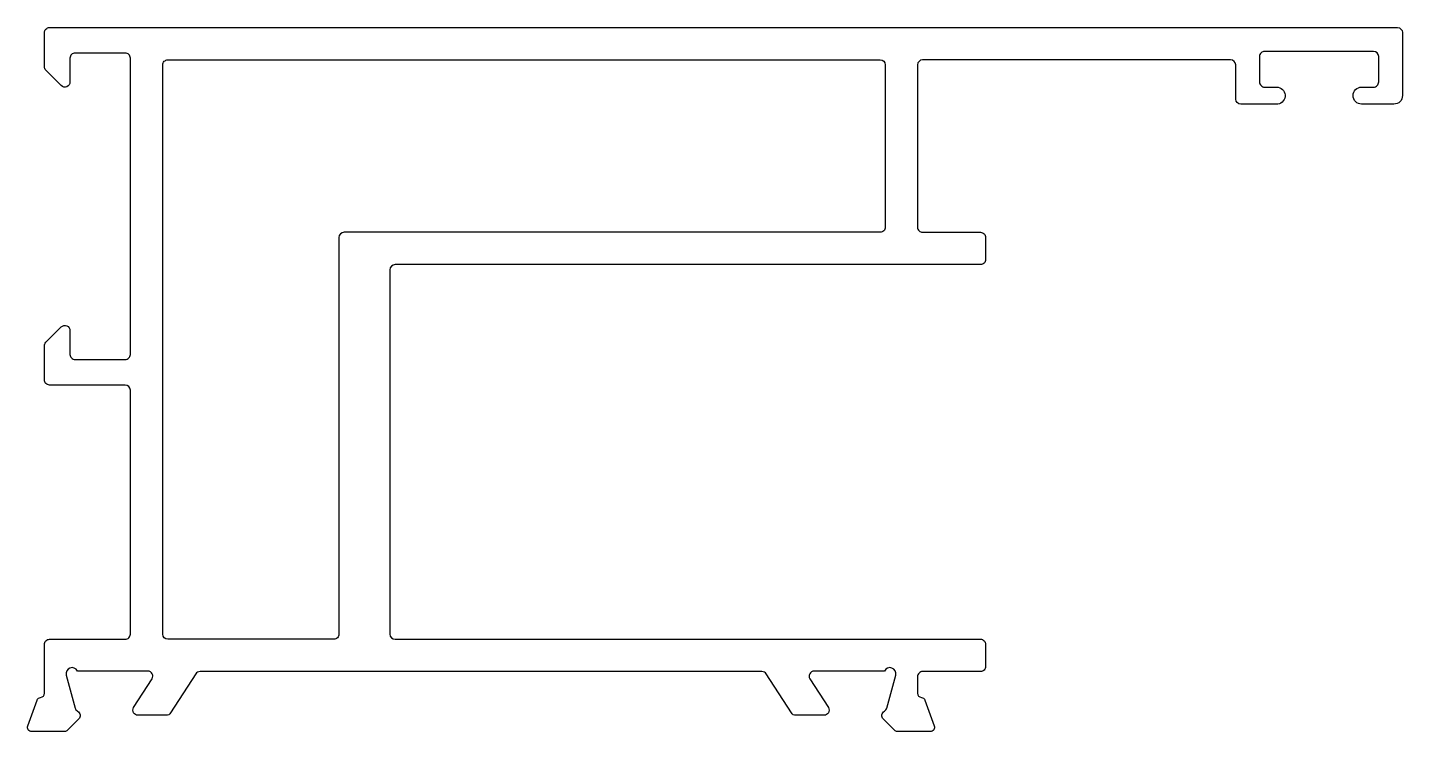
# Model space of a CAD drawing. Extents: x 450.3 to 531.1, y 711 to 752.3.
import ezdxf

# ---------------------------------------------------------------- set-up
doc = ezdxf.new("R2010")
doc.units = 0
doc.layers.get('0').update_dxf_attribs({"linetype": 'CONTINUOUS'})

msp = doc.modelspace()

# ---------------------------------------------------------------- linework, layer by layer
for points in [[(496.273, 714.073), (497.359, 712.385, -0.585524), (497.103, 711.929), (495.438, 711.929, -0.255082), (495.186, 712.067), (493.71, 714.361, 0.255082), (493.457, 714.499), (460.439, 714.499, 0.255082), (460.186, 714.361), (458.71, 712.067, -0.255082), (458.458, 711.929), (456.793, 711.929, -0.585524), (456.537, 712.385), (457.622, 714.073, 0.569007), (457.381, 714.529), (453.235, 714.529, 0.91331), (452.581, 714.288), (453.099, 712.357, 0.203621), (453.24, 712.174, -0.498784), (453.304, 711.701), (452.655, 711.052, -0.198912), (452.478, 710.979), (450.551, 710.979, -0.520567), (450.316, 711.314), (450.863, 712.817, -0.287078), (451.072, 712.98, 0.384217), (451.296, 713.229), (451.296, 716.098, -0.414216), (451.596, 716.398), (456.046, 716.398, 0.414217), (456.346, 716.696), (456.346, 731.03, 0.414213), (456.046, 731.33), (451.596, 731.33, -0.414319), (451.296, 731.631), (451.297, 733.631, -0.198912), (451.385, 733.843), (452.284, 734.743, -0.668179), (452.796, 734.53), (452.796, 733.13, 0.414214), (453.096, 732.83), (456.046, 732.83, 0.414214), (456.346, 733.13), (456.346, 750.53, 0.414214), (456.046, 750.83), (453.096, 750.83, 0.414214), (452.796, 750.53), (452.796, 749.13, -0.668179), (452.284, 748.918), (451.385, 749.818, -0.198912), (451.297, 750.03), (451.296, 752.03, -0.41433), (451.596, 752.33), (530.796, 752.33, -0.414151), (531.096, 752.031), (531.096, 748.33, -0.414244), (530.596, 747.83), (528.697, 747.83, -1), (528.697, 748.83), (529.397, 748.83, 0.414215), (529.697, 749.13), (529.697, 750.63, 0.414212), (529.397, 750.93), (522.997, 750.93, 0.414214), (522.697, 750.63), (522.697, 749.13, 0.414214), (522.997, 748.83), (523.698, 748.83, -0.915969), (523.778, 747.83), (521.599, 747.83, -0.413953), (521.299, 748.13), (521.297, 750.131, 0.413937), (520.997, 750.43), (502.899, 750.431, 0.414213), (502.599, 750.131), (502.599, 740.6, 0.414214), (502.899, 740.3), (506.299, 740.3, -0.414214), (506.599, 740), (506.599, 738.7, -0.414214), (506.299, 738.4), (471.896, 738.4, 0.414213), (471.596, 738.1), (471.596, 716.699, 0.414213), (471.896, 716.399), (506.299, 716.399, -0.414214), (506.599, 716.099), (506.599, 714.799, -0.414214), (506.299, 714.499), (502.899, 714.499, 0.414215), (502.599, 714.199), (502.599, 713.229, 0.384217), (502.824, 712.98, -0.287078), (503.033, 712.817), (503.58, 711.314, -0.520567), (503.345, 710.979), (501.418, 710.979, -0.198912), (501.241, 711.052), (500.592, 711.701, -0.498784), (500.656, 712.174, 0.203621), (500.797, 712.357), (501.315, 714.288, 0.91331), (500.66, 714.529), (496.515, 714.529, 0.569007)], [(458.549, 750.432), (500.402, 750.432, -0.414212), (500.702, 750.132), (500.702, 740.602, -0.414214), (500.402, 740.302), (468.899, 740.302, 0.414213), (468.599, 740.002), (468.599, 716.699, -0.414215), (468.299, 716.399), (458.549, 716.399, -0.414212), (458.249, 716.699), (458.249, 750.132, -0.414215)]]:
    msp.add_lwpolyline(points, format="xyb", close=True)

doc.saveas('drawing.dxf')
